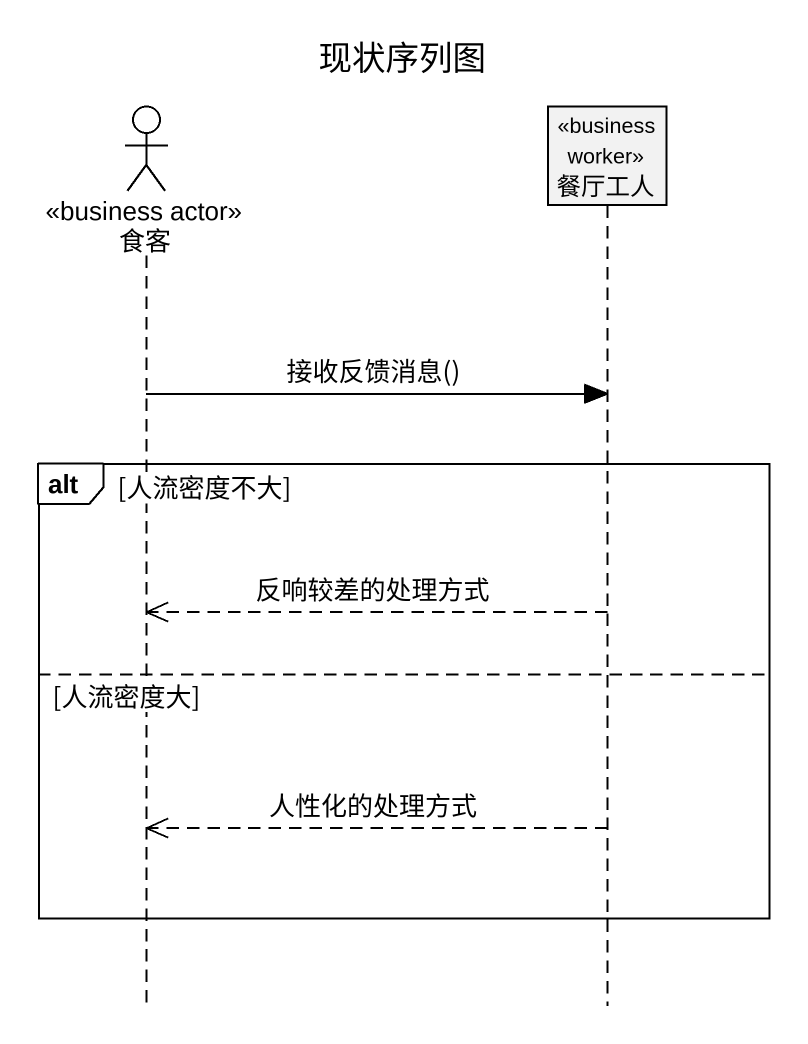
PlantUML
@startuml
title 现状序列图
hide footbox
actor 食客 <<business actor>>
participant 餐厅工人 <<business worker>>

食客 -> 餐厅工人 : 接收反馈消息()
alt 人流密度不大
  餐厅工人 -->> 食客 : 反响较差的处理方式
else 人流密度大
  餐厅工人 -->> 食客 : 人性化的处理方式
end
@enduml
